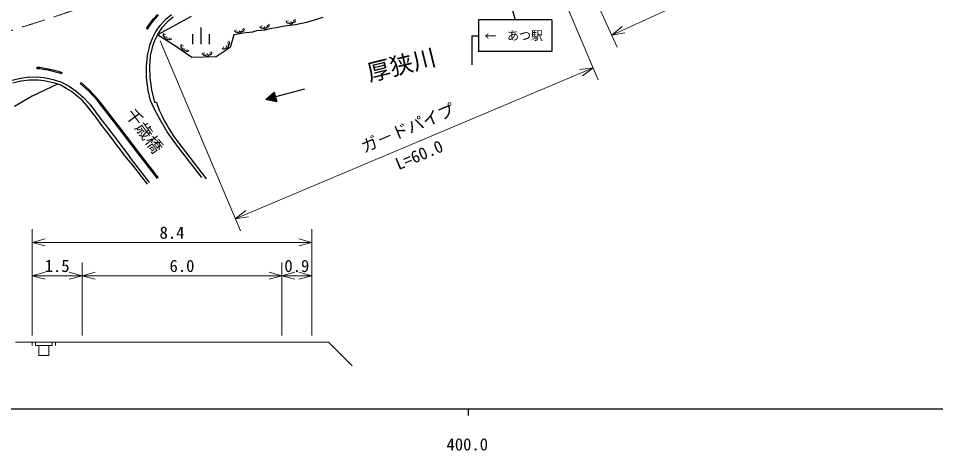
# Model space of a CAD drawing. Units: millimetres, scale not verified, with parts at other scales. Extents: x 40000 to 680000, y 20000 to 380000.
# Drawn here: x 400419 to 538191, y 198715 to 263656 of the extents above; entities that cross this region are included whole.
import ezdxf
from ezdxf.enums import TextEntityAlignment as Align

# ---------------------------------------------------------------- set-up
doc = ezdxf.new("R2010")
doc.units = ezdxf.units.MM
doc.header["$LTSCALE"] = 1000
doc.linetypes.add('CHAIN', pattern=[18.5, 12, -1.5, 3.5, -1.5])
for name, color, linetype, lineweight in [('M-BGD', 7, 'Continuous', 25), ('M-BMK', 2, 'CHAIN', 13), ('M-STR-HTXT', 7, 'Continuous', 13), ('M-STR-STRC', 7, 'Continuous', 25), ('M-TTL-BAND', 7, 'Continuous', 25)]:
    doc.layers.add(name, color=color, linetype=linetype, lineweight=lineweight)
doc.styles.add('@ＭＳ ゴシック', font='')
doc.styles.add('ＭＳ ゴシック', font='')
doc.styles.get('@ＭＳ ゴシック').set_extended_font_data('@MS Gothic')
doc.styles.get('ＭＳ ゴシック').set_extended_font_data('MS Gothic')

msp = doc.modelspace()

# ---------------------------------------------------------------- linework, layer by layer
at = {"layer": 'M-BGD'}
for p, q in [((420189, 262902), (420742, 263572)), ((420318, 262806), (420864, 263468)), ((420742, 263572), (421336, 264242)), ((420864, 263468), (421452, 264131)), ((426372, 263940), (421332, 261197)), ((421722, 262598), (422614, 263590)), ((422074, 262317), (422922, 263260)), ((422614, 263590), (423430, 264226)), ((422922, 263260), (423691, 263859)), ((446166, 263791), (443714, 263055)), ((419678, 262128), (420189, 262902)), ((419812, 262039), (419678, 262128)), ((419812, 262039), (420318, 262806)), ((421071, 261675), (421722, 262598)), ((421457, 261441), (422074, 262317)), ((427865, 259780), (427865, 262280)), ((436190, 261770), (435575, 261593)), ((437466, 261898), (436190, 261770)), ((438213, 262078), (437466, 261898)), ((439451, 262269), (438213, 262078)), ((440086, 262442), (439451, 262269)), ((440808, 262542), (440086, 262442)), ((442031, 262691), (440808, 262542)), ((443714, 263055), (442031, 262691)), ((420232, 259801), (420605, 260763)), ((420605, 260763), (421071, 261675)), ((420663, 259667), (421016, 260579)), ((421016, 260579), (421457, 261441)), ((424021, 259463), (421332, 261197)), ((426615, 259780), (426615, 261280)), ((429115, 259780), (429115, 261280)), ((432800, 261162), (432244, 259252)), ((434194, 261451), (432800, 261162)), ((435575, 261593), (434194, 261451)), ((419825, 258096), (420232, 259801)), ((420270, 258020), (420663, 259667)), ((426478, 257794), (424021, 259463)), ((432244, 259252), (430139, 257874)), ((419651, 256400), (419825, 258096)), ((420152, 256353), (420270, 258020)), ((430139, 257874), (426478, 257794)), ((403187, 256310), (403647, 256315)), ((403187, 256310), (403189, 256130)), ((403647, 256315), (404145, 256220)), ((419677, 254763), (419651, 256400)), ((420213, 254748), (420152, 256353)), ((403189, 256130), (403631, 256135)), ((403631, 256135), (404113, 256043)), ((404113, 256043), (404874, 255912)), ((404145, 256220), (404909, 256089)), ((404874, 255912), (405619, 255741)), ((404909, 256089), (405664, 255915)), ((405619, 255741), (406387, 255528)), ((405664, 255915), (406440, 255700)), ((406387, 255528), (406915, 255350)), ((406440, 255700), (406973, 255521)), ((406973, 255521), (406915, 255350)), ((400739, 254608), (399488, 254318)), ((400810, 254214), (399600, 253934)), ((402100, 254820), (400739, 254608)), ((402117, 254380), (400810, 254214)), ((402100, 254820), (403325, 254847)), ((403401, 254355), (402117, 254380)), ((406315, 253756), (402487, 251952)), ((403325, 254847), (404569, 254723)), ((404297, 254253), (403401, 254355)), ((404971, 254141), (404297, 254253)), ((404569, 254723), (405663, 254494)), ((405885, 253902), (404971, 254141)), ((405663, 254494), (406877, 254088)), ((406790, 253595), (405885, 253902)), ((407689, 253086), (406790, 253595)), ((406877, 254088), (408031, 253478)), ((409864, 254029), (409727, 253883)), ((411006, 252695), (409727, 253883)), ((411148, 252836), (409864, 254029)), ((419930, 252823), (419677, 254763)), ((420455, 252893), (420213, 254748)), ((408412, 252652), (407689, 253086)), ((408031, 253478), (409094, 252736)), ((409272, 251989), (408412, 252652)), ((409094, 252736), (410160, 251829)), ((412235, 251359), (411006, 252695)), ((412388, 251488), (411148, 252836)), ((420247, 251299), (419930, 252823)), ((420900, 251023), (420455, 252893)), ((437579, 251477), (438840, 252582)), ((438167, 251992), (438941, 252195)), ((438336, 252140), (438916, 252291)), ((438504, 252287), (438891, 252388)), ((438672, 252434), (438865, 252485)), ((438840, 252582), (439219, 251130)), ((443384, 252994), (439030, 251856)), ((402487, 251952), (399846, 250414)), ((409989, 251355), (409272, 251989)), ((410656, 250614), (409989, 251355)), ((410160, 251829), (411143, 250772)), ((411143, 250772), (412031, 249597)), ((415544, 247091), (412235, 251359)), ((415703, 247213), (412388, 251488)), ((420752, 250196), (420247, 251299)), ((421144, 251021), (420900, 251023)), ((421144, 251021), (421585, 249877)), ((439219, 251130), (437579, 251477)), ((437663, 251550), (439017, 251904)), ((437688, 251454), (439042, 251808)), ((437831, 251698), (438992, 252001)), ((437907, 251407), (439068, 251711)), ((437999, 251845), (438967, 252098)), ((438126, 251361), (439093, 251614)), ((438344, 251315), (439118, 251517)), ((438563, 251269), (439144, 251421)), ((438782, 251223), (439169, 251324)), ((439001, 251177), (439194, 251227)), ((411352, 249710), (410656, 250614)), ((412103, 248743), (411352, 249710)), ((412031, 249597), (412882, 248475)), ((421633, 248595), (420752, 250196)), ((421585, 249877), (422017, 248946)), ((412974, 247562), (412103, 248743)), ((412882, 248475), (413945, 247073)), ((422770, 246611), (421633, 248595)), ((422017, 248946), (422390, 248225)), ((422390, 248225), (422748, 247575)), ((413964, 246300), (412974, 247562)), ((413945, 247073), (414762, 245998)), ((418417, 243338), (415544, 247091)), ((418576, 243460), (415703, 247213)), ((422748, 247575), (423017, 247121)), ((423017, 247121), (423419, 246469)), ((414677, 245359), (413964, 246300)), ((415428, 244350), (414677, 245359)), ((414762, 245998), (415657, 244813)), ((424347, 244431), (422770, 246611)), ((423419, 246469), (423764, 245919)), ((423764, 245919), (424206, 245310)), ((424206, 245310), (428629, 239572)), ((416685, 242718), (415428, 244350)), ((415657, 244813), (416612, 243556)), ((427968, 239770), (424347, 244431)), ((416612, 243556), (417159, 242807)), ((417619, 241586), (416685, 242718)), ((417932, 241835), (417159, 242807)), ((421320, 239599), (418417, 243338)), ((421479, 239720), (418576, 243460)), ((419801, 238748), (417619, 241586)), ((420119, 238991), (417932, 241835))]:
    msp.add_line(p, q, dxfattribs=at)
for centre, radius, start, end in [((311357, 548664), 295649, 281.13167, 290.29902), ((311357, 548664), 296349, 281.13153, 290.30273), ((440966, 263278), 340, 182.62819, 294.83586), ((440915, 263306), 40.5, 195.3036, 299.83009), ((441372, 263168), 82.1, 200.17702, 346.77854), ((441772, 263360), 278, 253.98015, 30.97728), ((441772, 263360), 28.1, 253.98015, 30.97728), ((433234, 261909), 340, 184.0514, 296.25906), ((433183, 261936), 40.5, 196.72681, 301.2533), ((433642, 261810), 82.1, 201.60023, 348.20174), ((434037, 262011), 278, 255.40336, 32.40049), ((434037, 262011), 28.1, 255.40336, 32.40049), ((437009, 262508), 340, 185.31015, 297.51782), ((436957, 262534), 40.5, 197.98556, 302.51205), ((437430, 262379), 316, 213.06975, 355.94143), ((437419, 262418), 82.1, 202.85898, 349.46049), ((437809, 262628), 278, 256.66211, 33.65924), ((437809, 262628), 28.1, 256.66211, 33.65924), ((441381, 263130), 316, 210.38779, 353.25947), ((422485, 261185), 340, 143.42099, 255.62866), ((422713, 260807), 316, 171.18059, 314.05227), ((422464, 261238), 40.5, 156.0964, 260.62289), ((422730, 260843), 82.1, 160.96982, 307.57133), ((423161, 260739), 278, 214.77295, 351.77008), ((423161, 260739), 28.1, 214.77295, 351.77008), ((433653, 261771), 316, 211.811, 354.68268), ((425156, 259482), 340, 135.29089, 247.49855), ((425328, 259076), 316, 163.05048, 305.92217), ((425142, 259538), 40.5, 147.9663, 252.49279), ((425350, 259110), 82.1, 152.83972, 299.44123), ((431306, 259393), 340, 221.97995, 334.18761), ((431249, 259382), 40.5, 234.65536, 339.18185), ((431721, 259541), 316, 249.73954, 32.61122), ((431689, 259565), 82.1, 239.52878, 26.13029), ((431877, 259967), 28.1, 293.33191, 70.32904), ((431877, 259967), 278, 293.33191, 70.32904), ((425762, 258945), 278, 206.64285, 343.63998), ((425762, 258945), 28.1, 206.64285, 343.63998), ((428386, 258464), 340, 179.50606, 291.71373), ((428337, 258494), 40.5, 192.18147, 296.70796), ((428792, 258293), 316, 207.26566, 350.13734), ((428785, 258332), 82.1, 197.05489, 343.6564), ((429195, 258502), 278, 250.85802, 27.85515), ((429195, 258502), 28.1, 250.85802, 27.85515)]:
    msp.add_arc(centre, radius, start, end, dxfattribs=at)
at = {"layer": 'M-BMK'}
msp.add_arc((311959, 548833), 300000, 281.15407, 290.17814, dxfattribs=at)
at = {"layer": 'M-STR-HTXT'}
for p, q in [((478809, 284599), (490378, 259319)), ((475456, 282957), (487511, 254396)), ((489545, 261138), (532686, 280881)), ((491087, 262413), (489545, 261138)), ((489545, 261138), (491517, 261471)), ((421721, 260276), (433776, 231716)), ((486733, 256239), (432998, 233558)), ((486733, 256239), (484752, 255965)), ((485155, 255011), (486733, 256239)), ((434576, 234786), (432998, 233558)), ((432998, 233558), (434979, 233833)), ((402500, 216000), (402500, 232000)), ((444500, 216000), (444500, 232000)), ((404432, 230518), (402500, 230000)), ((444500, 230000), (442568, 230518)), ((402500, 230000), (444500, 230000)), ((402500, 230000), (404432, 229482)), ((442568, 229482), (444500, 230000)), ((410000, 216000), (410000, 227000)), ((440000, 216000), (440000, 227000)), ((404432, 225518), (402500, 225000)), ((402500, 225000), (410000, 225000)), ((402500, 225000), (404432, 224482)), ((410000, 225000), (408068, 225518)), ((408068, 224482), (410000, 225000)), ((411932, 225518), (410000, 225000)), ((410000, 225000), (440000, 225000)), ((410000, 225000), (411932, 224482)), ((440000, 225000), (438068, 225518)), ((438068, 224482), (440000, 225000)), ((441932, 225518), (440000, 225000)), ((440000, 225000), (444500, 225000)), ((440000, 225000), (441932, 224482)), ((444500, 225000), (442568, 225518)), ((442568, 224482), (444500, 225000)), ((400000, 215000), (402500, 215000)), ((402500, 215000), (402500, 214500)), ((402500, 215000), (410000, 215000)), ((403000, 215000), (403000, 214500)), ((405500, 215000), (405500, 214500)), ((406000, 215000), (406000, 214500)), ((410000, 215000), (440000, 215000)), ((440000, 215000), (444500, 215000)), ((444500, 215000), (447000, 215000)), ((447000, 215000), (450536, 211464)), ((403000, 214500), (405500, 214500)), ((403500, 214500), (403500, 213000)), ((405000, 214500), (405000, 213000)), ((403500, 213000), (405000, 213000))]:
    msp.add_line(p, q, dxfattribs=at)
at = {"layer": 'M-STR-STRC'}
for p, q in [((468968, 285403), (475022, 263422)), ((469522, 263422), (469522, 258672)), ((480522, 263422), (469522, 263422)), ((480522, 263422), (480522, 258672)), ((468522, 261047), (468522, 256672)), ((468522, 261047), (469522, 261047)), ((480522, 258672), (469522, 258672))]:
    msp.add_line(p, q, dxfattribs=at)
at = {"layer": 'M-TTL-BAND'}
for p, q in [((40000, 205000), (579000, 205000)), ((468000, 205000), (468000, 204000))]:
    msp.add_line(p, q, dxfattribs=at)

# ---------------------------------------------------------------- texts
at = {"layer": 'M-BGD', "style": 'ＭＳ ゴシック'}
msp.add_text('厚狭川', height=2566, rotation=13.786, dxfattribs=at).set_placement((452842, 255422), align=Align.MIDDLE_LEFT)
msp.add_text('千歳橋', height=1833, rotation=306.022, dxfattribs=at).set_placement((419332, 246770), align=Align.MIDDLE_CENTER)
at = {"layer": 'M-STR-HTXT', "style": 'ＭＳ ゴシック'}
msp.add_text('ガ－ドパイプ', height=1833, rotation=22.884, dxfattribs=at).set_placement((459477, 245820), align=Align.BOTTOM_CENTER)
at = {"layer": 'M-STR-HTXT', "style": '@ＭＳ ゴシック'}
msp.add_text('L=60.0', height=1833, rotation=22.884, dxfattribs=at).set_placement((460254, 243977), align=Align.TOP_CENTER)
at = {"layer": 'M-STR-HTXT', "style": 'ＭＳ ゴシック'}
for s, p in [('8.4', (421625, 230000)), ('1.5', (404375, 225000)), ('6.0', (423125, 225000)), ('0.9', (440375, 225000))]:
    msp.add_text(s, height=1833, dxfattribs=at).set_placement(p, align=Align.BOTTOM_LEFT)
at = {"layer": 'M-STR-STRC', "style": 'ＭＳ ゴシック'}
msp.add_text('あつ駅', height=1320, dxfattribs=at).set_placement((476522, 261047), align=Align.MIDDLE_CENTER)
msp.add_text('→', height=1320, rotation=180, dxfattribs=at).set_placement((471322, 261047), align=Align.MIDDLE_CENTER)
at = {"layer": 'M-TTL-BAND', "style": 'ＭＳ ゴシック'}
msp.add_text('400.0', height=1833, dxfattribs=at).set_placement((467844, 198195), align=Align.BOTTOM_CENTER)

doc.saveas('drawing.dxf')
